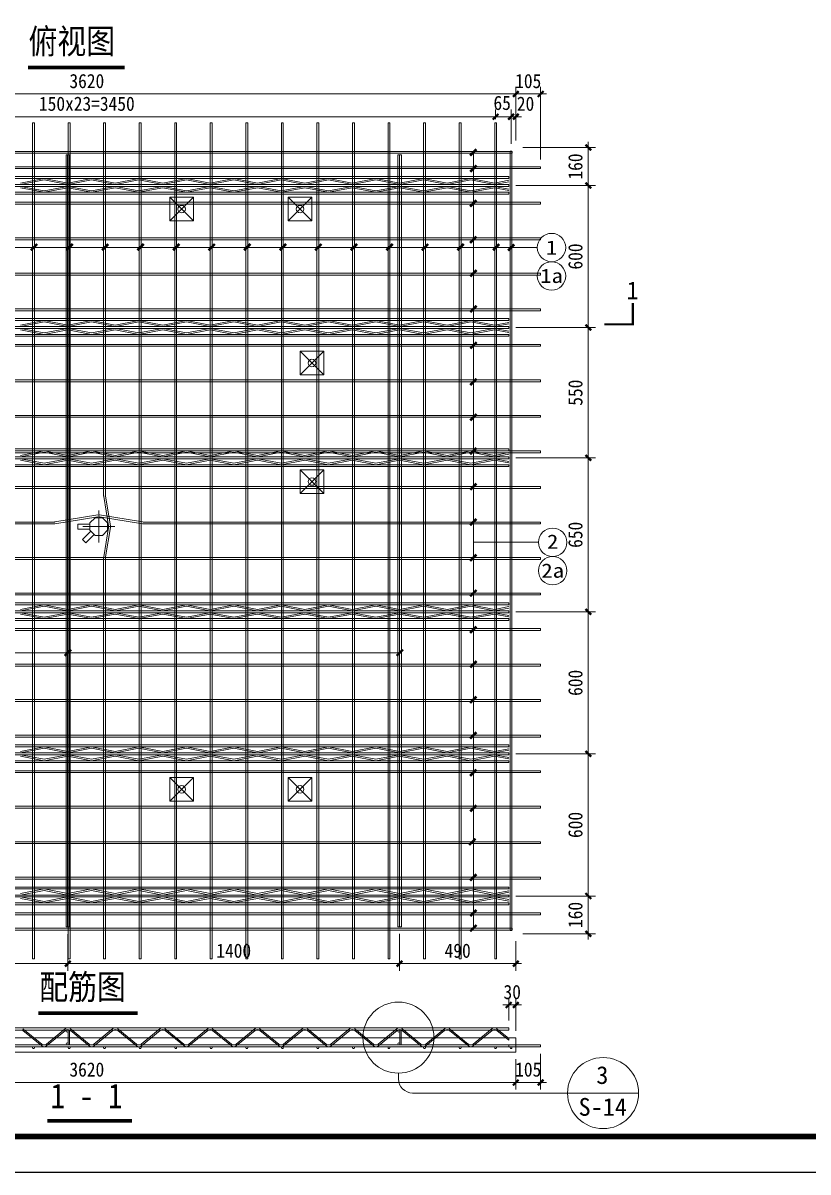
# Model space of a CAD drawing. Header units: millimetres. Extents: x 1735 to 53087, y 855 to 10491.
# Drawn here: x 20975 to 24288, y 1581 to 6433 of the extents above; entities that cross this region are included whole.
import ezdxf
from ezdxf.enums import TextEntityAlignment as Align

# ---------------------------------------------------------------- set-up
doc = ezdxf.new("R2010")
doc.units = ezdxf.units.MM
doc.linetypes.add('ACAD_ISO10W100', pattern=[18, 12, -3, 0, -3])
for name, color, linetype in [('EQUIP-照明', 3, 'Continuous'), ('S-DETL-TEXT', 7, 'Continuous'), ('YZ-下划线', 1, 'ACAD_ISO10W100'), ('YZ-标题文字', 2, 'Continuous'), ('YZ-索引图号', 3, 'Continuous'), ('图框2', 1, 'Continuous'), ('图框线', 7, 'Continuous'), ('桁架', 4, 'Continuous'), ('钢筋', 7, 'Continuous')]:
    doc.layers.add(name, color=color, linetype=linetype)
for name, color, linetype, lineweight in [('PUB_DIM', 3, 'Continuous', 15), ('YG-标注', 151, 'Continuous', 15), ('YZ-符号', 96, 'Continuous', 9), ('墙板支撑', 7, 'Continuous', 15), ('文字标注', 7, 'Continuous', 15), ('轮廓线', 2, 'Continuous', 13)]:
    doc.layers.add(name, color=color, linetype=linetype, lineweight=lineweight)
doc.styles.add('YG-样式 2', font='simhei.ttf')
doc.styles.add('YZ-样式 1', font='simhei.ttf', dxfattribs={"width": 0.85})
doc.styles.add('YZ-样式 2', font='simhei.ttf', dxfattribs={"width": 0.9})
doc.dimstyles.new('YZ-30', dxfattribs={"dimscale": 30, "dimtxt": 2, "dimasz": 0.8, "dimexe": 1, "dimexo": 1, "dimgap": 0.8, "dimtad": 1, "dimdec": 0, "dimzin": 1, "dimdsep": 46, "dimtxsty": 'YZ-样式 2', "dimblk": 'ARCHTICK', "dimcen": 250, "dimdle": 0.8, "dimclrd": 151, "dimclre": 151, "dimclrt": 7, "dimazin": 0, "dimtfac": 1, "dimtdec": 0, "dimtix": 1, "dimtmove": 2, "dimatfit": 2, "dimldrblk": 'ARCHTICK', "dimfxl": 1, "dimlwd": 9, "dimlwe": 9, "dimarcsym": 0})

# ---------------------------------------------------------------- blocks, each defined once
blk = doc.blocks.new('_ArchTick')
at = {"color": 0, "linetype": 'ByBlock', "const_width": 0.4}
blk.add_lwpolyline([(-0.5, -0.5), (0.5, 0.5)], dxfattribs=at)
blk = doc.blocks.new('*D186')
at = {"layer": 'Defpoints', "color": 0, "ltscale": 30, "transparency": 16777216}
for p in [(23024.4, 5746.7), (23024.4, 5146.7), (23360.5, 5146.7)]:
    blk.add_point(p, dxfattribs=at)
at = {"layer": 'YG-标注', "color": 151, "lineweight": 9, "ltscale": 30, "transparency": 16777216}
for p, q in [((23054.4, 5746.7), (23390.5, 5746.7)), ((23360.5, 5770.7), (23360.5, 5122.7)), ((23054.4, 5146.7), (23390.5, 5146.7))]:
    blk.add_line(p, q, dxfattribs=at)
at = {"layer": 'YG-标注', "color": 151, "lineweight": 9, "ltscale": 30, "transparency": 16777216, "xscale": 24, "yscale": 24, "zscale": 24}
for p, rotation in [((23360.5, 5746.7), 90), ((23360.5, 5146.7), 270)]:
    blk.add_blockref('_ArchTick', p, dxfattribs=dict(at, rotation=rotation))
at = {"layer": 'YG-标注', "color": 7, "lineweight": 9, "ltscale": 30, "transparency": 16777216, "insert": (23306.2, 5446.7), "char_height": 60, "attachment_point": 5, "rotation": 90, "style": 'YZ-样式 2'}
blk.add_mtext('600', dxfattribs=at)
blk = doc.blocks.new('*D187')
at = {"layer": 'Defpoints', "color": 0, "ltscale": 30, "transparency": 16777216}
for p in [(23054.4, 5906.7), (23024.4, 5746.7), (23360.5, 5746.7)]:
    blk.add_point(p, dxfattribs=at)
at = {"layer": 'YG-标注', "color": 151, "lineweight": 9, "ltscale": 30, "transparency": 16777216}
for p, q in [((23360.5, 5930.7), (23360.5, 5722.7)), ((23084.4, 5906.7), (23390.5, 5906.7)), ((23054.4, 5746.7), (23390.5, 5746.7))]:
    blk.add_line(p, q, dxfattribs=at)
at = {"layer": 'YG-标注', "color": 151, "lineweight": 9, "ltscale": 30, "transparency": 16777216, "xscale": 24, "yscale": 24, "zscale": 24}
for p, rotation in [((23360.5, 5906.7), 90), ((23360.5, 5746.7), 270)]:
    blk.add_blockref('_ArchTick', p, dxfattribs=dict(at, rotation=rotation))
at = {"layer": 'YG-标注', "color": 7, "lineweight": 9, "ltscale": 30, "transparency": 16777216, "insert": (23306.2, 5826.7), "char_height": 60, "attachment_point": 5, "rotation": 90, "style": 'YZ-样式 2'}
blk.add_mtext('160', dxfattribs=at)
blk = doc.blocks.new('*D188')
at = {"layer": 'Defpoints', "color": 0, "ltscale": 30, "transparency": 16777216}
for p in [(23024.4, 5146.7), (23024.4, 4596.7), (23360.5, 4596.7)]:
    blk.add_point(p, dxfattribs=at)
at = {"layer": 'YG-标注', "color": 151, "lineweight": 9, "ltscale": 30, "transparency": 16777216}
for p, q in [((23054.4, 5146.7), (23390.5, 5146.7)), ((23360.5, 5170.7), (23360.5, 4572.7)), ((23054.4, 4596.7), (23390.5, 4596.7))]:
    blk.add_line(p, q, dxfattribs=at)
at = {"layer": 'YG-标注', "color": 151, "lineweight": 9, "ltscale": 30, "transparency": 16777216, "xscale": 24, "yscale": 24, "zscale": 24}
for p, rotation in [((23360.5, 5146.7), 90), ((23360.5, 4596.7), 270)]:
    blk.add_blockref('_ArchTick', p, dxfattribs=dict(at, rotation=rotation))
at = {"layer": 'YG-标注', "color": 7, "ltscale": 30, "transparency": 16777216, "insert": (23306.2, 4871.7), "char_height": 60, "attachment_point": 5, "rotation": 90, "style": 'YZ-样式 2'}
blk.add_mtext('550', dxfattribs=at)
blk = doc.blocks.new('*D189')
at = {"layer": 'Defpoints', "color": 0, "ltscale": 30, "transparency": 16777216}
for p in [(23024.4, 4596.7), (23024.4, 3946.7), (23360.5, 3946.7)]:
    blk.add_point(p, dxfattribs=at)
at = {"layer": 'YG-标注', "color": 151, "lineweight": 9, "ltscale": 30, "transparency": 16777216}
for p, q in [((23360.5, 4620.7), (23360.5, 3922.7)), ((23054.4, 4596.7), (23390.5, 4596.7)), ((23054.4, 3946.7), (23390.5, 3946.7))]:
    blk.add_line(p, q, dxfattribs=at)
at = {"layer": 'YG-标注', "color": 151, "lineweight": 9, "ltscale": 30, "transparency": 16777216, "xscale": 24, "yscale": 24, "zscale": 24}
for p, rotation in [((23360.5, 4596.7), 90), ((23360.5, 3946.7), 270)]:
    blk.add_blockref('_ArchTick', p, dxfattribs=dict(at, rotation=rotation))
at = {"layer": 'YG-标注', "color": 7, "ltscale": 30, "transparency": 16777216, "insert": (23306.2, 4271.7), "char_height": 60, "attachment_point": 5, "rotation": 90, "style": 'YZ-样式 2'}
blk.add_mtext('650', dxfattribs=at)
blk = doc.blocks.new('*D190')
at = {"layer": 'Defpoints', "color": 0, "ltscale": 30, "transparency": 16777216}
for p in [(23024.4, 3946.7), (23024.4, 3346.7), (23360.5, 3346.7)]:
    blk.add_point(p, dxfattribs=at)
at = {"layer": 'YG-标注', "color": 151, "lineweight": 9, "ltscale": 30, "transparency": 16777216}
for p, q in [((23054.4, 3946.7), (23390.5, 3946.7)), ((23360.5, 3970.7), (23360.5, 3322.7)), ((23054.4, 3346.7), (23390.5, 3346.7))]:
    blk.add_line(p, q, dxfattribs=at)
at = {"layer": 'YG-标注', "color": 151, "lineweight": 9, "ltscale": 30, "transparency": 16777216, "xscale": 24, "yscale": 24, "zscale": 24}
for p, rotation in [((23360.5, 3946.7), 90), ((23360.5, 3346.7), 270)]:
    blk.add_blockref('_ArchTick', p, dxfattribs=dict(at, rotation=rotation))
at = {"layer": 'YG-标注', "color": 7, "ltscale": 30, "transparency": 16777216, "insert": (23306.2, 3646.7), "char_height": 60, "attachment_point": 5, "rotation": 90, "style": 'YZ-样式 2'}
blk.add_mtext('600', dxfattribs=at)
blk = doc.blocks.new('*D191')
at = {"layer": 'Defpoints', "color": 0, "ltscale": 30, "transparency": 16777216}
for p in [(23024.4, 3346.7), (23024.4, 2746.7), (23360.5, 2746.7)]:
    blk.add_point(p, dxfattribs=at)
at = {"layer": 'YG-标注', "color": 151, "lineweight": 9, "ltscale": 30, "transparency": 16777216}
for p, q in [((23360.5, 3370.7), (23360.5, 2722.7)), ((23054.4, 3346.7), (23390.5, 3346.7)), ((23054.4, 2746.7), (23390.5, 2746.7))]:
    blk.add_line(p, q, dxfattribs=at)
at = {"layer": 'YG-标注', "color": 151, "lineweight": 9, "ltscale": 30, "transparency": 16777216, "xscale": 24, "yscale": 24, "zscale": 24}
for p, rotation in [((23360.5, 3346.7), 90), ((23360.5, 2746.7), 270)]:
    blk.add_blockref('_ArchTick', p, dxfattribs=dict(at, rotation=rotation))
at = {"layer": 'YG-标注', "color": 7, "ltscale": 30, "transparency": 16777216, "insert": (23306.2, 3046.7), "char_height": 60, "attachment_point": 5, "rotation": 90, "style": 'YZ-样式 2'}
blk.add_mtext('600', dxfattribs=at)
blk = doc.blocks.new('*D192')
at = {"layer": 'Defpoints', "color": 0, "ltscale": 30, "transparency": 16777216}
for p in [(23024.4, 2746.7), (23054.4, 2586.7), (23360.5, 2586.7)]:
    blk.add_point(p, dxfattribs=at)
at = {"layer": 'YG-标注', "color": 151, "lineweight": 9, "ltscale": 30, "transparency": 16777216}
for p, q in [((23360.5, 2770.7), (23360.5, 2562.7)), ((23054.4, 2746.7), (23390.5, 2746.7)), ((23084.4, 2586.7), (23390.5, 2586.7))]:
    blk.add_line(p, q, dxfattribs=at)
at = {"layer": 'YG-标注', "color": 151, "lineweight": 9, "ltscale": 30, "transparency": 16777216, "xscale": 24, "yscale": 24, "zscale": 24}
for p, rotation in [((23360.5, 2746.7), 90), ((23360.5, 2586.7), 270)]:
    blk.add_blockref('_ArchTick', p, dxfattribs=dict(at, rotation=rotation))
at = {"layer": 'YG-标注', "color": 7, "ltscale": 30, "transparency": 16777216, "insert": (23306.2, 2666.7), "char_height": 60, "attachment_point": 5, "rotation": 90, "style": 'YZ-样式 2'}
blk.add_mtext('160', dxfattribs=at)
blk = doc.blocks.new('A$C7C4453D7')
at = {"color": 3, "lineweight": 15, "xscale": -80, "yscale": 80, "zscale": 80, "rotation": 180}
blk.add_blockref('_ArchTick', (0, 0), dxfattribs=at)
blk = doc.blocks.new('*D196')
at = {"layer": 'Defpoints', "color": 0, "ltscale": 30, "transparency": 16777216}
for p in [(23054.4, 6132.8), (19434.4, 5906.7), (23054.4, 5906.7)]:
    blk.add_point(p, dxfattribs=at)
at = {"layer": 'YG-标注', "color": 151, "lineweight": 9, "ltscale": 30, "transparency": 16777216}
for p, q in [((19434.4, 5936.7), (19434.4, 6162.8)), ((23054.4, 5936.7), (23054.4, 6162.8)), ((19410.4, 6132.8), (23078.4, 6132.8))]:
    blk.add_line(p, q, dxfattribs=at)
at = {"layer": 'YG-标注', "color": 151, "lineweight": 9, "ltscale": 30, "transparency": 16777216, "xscale": 24, "yscale": 24, "zscale": 24, "rotation": 180}
blk.add_blockref('_ArchTick', (19434.4, 6132.8), dxfattribs=at)
at = {"layer": 'YG-标注', "color": 151, "lineweight": 9, "ltscale": 30, "transparency": 16777216, "xscale": 24, "yscale": 24, "zscale": 24}
blk.add_blockref('_ArchTick', (23054.4, 6132.8), dxfattribs=at)
at = {"layer": 'YG-标注', "color": 7, "lineweight": 9, "ltscale": 30, "transparency": 16777216, "insert": (21244.4, 6187.1), "char_height": 60, "attachment_point": 5, "style": 'YZ-样式 2'}
blk.add_mtext('3620', dxfattribs=at)
blk = doc.blocks.new('*D197')
at = {"layer": 'Defpoints', "color": 0, "ltscale": 30, "transparency": 16777216}
for p in [(23159.4, 6132.8), (23054.4, 5906.7), (23159.4, 5825.7)]:
    blk.add_point(p, dxfattribs=at)
at = {"layer": 'YG-标注', "color": 151, "lineweight": 9, "ltscale": 30, "transparency": 16777216}
for p, q in [((23054.4, 5936.7), (23054.4, 6162.8)), ((23159.4, 5855.7), (23159.4, 6162.8)), ((23054.4, 6132.8), (23030.4, 6132.8)), ((23054.4, 6132.8), (23159.4, 6132.8)), ((23159.4, 6132.8), (23183.4, 6132.8))]:
    blk.add_line(p, q, dxfattribs=at)
at = {"layer": 'YG-标注', "color": 151, "lineweight": 9, "ltscale": 30, "transparency": 16777216, "xscale": 24, "yscale": 24, "zscale": 24}
blk.add_blockref('_ArchTick', (23054.4, 6132.8), dxfattribs=at)
at = {"layer": 'YG-标注', "color": 151, "lineweight": 9, "ltscale": 30, "transparency": 16777216, "xscale": 24, "yscale": 24, "zscale": 24, "rotation": 180}
blk.add_blockref('_ArchTick', (23159.4, 6132.8), dxfattribs=at)
at = {"layer": 'YG-标注', "color": 7, "ltscale": 30, "transparency": 16777216, "insert": (23106.9, 6187.1), "char_height": 60, "attachment_point": 5, "style": 'YZ-样式 2'}
blk.add_mtext('105', dxfattribs=at)
blk = doc.blocks.new('*D198')
at = {"layer": 'Defpoints', "color": 0, "ltscale": 30, "transparency": 16777216}
for p in [(23034.4, 6036.9), (22969.4, 5996.7), (23034.4, 5891.7)]:
    blk.add_point(p, dxfattribs=at)
at = {"layer": 'YG-标注', "color": 151, "lineweight": 9, "ltscale": 30, "transparency": 16777216}
for p, q in [((22969.4, 6026.7), (22969.4, 6066.9)), ((23034.4, 5921.7), (23034.4, 6066.9)), ((22945.4, 6036.9), (23058.4, 6036.9))]:
    blk.add_line(p, q, dxfattribs=at)
at = {"layer": 'YG-标注', "color": 151, "lineweight": 9, "ltscale": 30, "transparency": 16777216, "xscale": 24, "yscale": 24, "zscale": 24, "rotation": 180}
blk.add_blockref('_ArchTick', (22969.4, 6036.9), dxfattribs=at)
at = {"layer": 'YG-标注', "color": 151, "lineweight": 9, "ltscale": 30, "transparency": 16777216, "xscale": 24, "yscale": 24, "zscale": 24}
blk.add_blockref('_ArchTick', (23034.4, 6036.9), dxfattribs=at)
at = {"layer": 'YG-标注', "color": 7, "ltscale": 30, "transparency": 16777216, "insert": (22997, 6094.9), "char_height": 60, "attachment_point": 5, "style": 'YZ-样式 2'}
blk.add_mtext('65', dxfattribs=at)
blk = doc.blocks.new('*D199')
at = {"layer": 'Defpoints', "color": 0, "ltscale": 30, "transparency": 16777216}
for p in [(22969.4, 6036.9), (19519.4, 5996.7), (22969.4, 5996.7)]:
    blk.add_point(p, dxfattribs=at)
at = {"layer": 'YG-标注', "color": 151, "lineweight": 9, "ltscale": 30, "transparency": 16777216}
for p, q in [((19519.4, 6026.7), (19519.4, 6066.9)), ((22969.4, 6026.7), (22969.4, 6066.9)), ((19495.4, 6036.9), (22993.4, 6036.9))]:
    blk.add_line(p, q, dxfattribs=at)
at = {"layer": 'YG-标注', "color": 151, "lineweight": 9, "ltscale": 30, "transparency": 16777216, "xscale": 24, "yscale": 24, "zscale": 24, "rotation": 180}
blk.add_blockref('_ArchTick', (19519.4, 6036.9), dxfattribs=at)
at = {"layer": 'YG-标注', "color": 151, "lineweight": 9, "ltscale": 30, "transparency": 16777216, "xscale": 24, "yscale": 24, "zscale": 24}
blk.add_blockref('_ArchTick', (22969.4, 6036.9), dxfattribs=at)
at = {"layer": 'YG-标注', "color": 7, "ltscale": 30, "transparency": 16777216, "insert": (21244.4, 6091.3), "char_height": 60, "attachment_point": 5, "style": 'YZ-样式 2'}
blk.add_mtext('150x23=3450', dxfattribs=at)
blk = doc.blocks.new('*D200')
at = {"layer": 'Defpoints', "color": 0, "ltscale": 30, "transparency": 16777216}
for p in [(23054.4, 6036.9), (23034.4, 5891.7), (23054.4, 5906.7)]:
    blk.add_point(p, dxfattribs=at)
at = {"layer": 'YG-标注', "color": 151, "lineweight": 9, "ltscale": 30, "transparency": 16777216}
for p, q in [((23034.4, 5921.7), (23034.4, 6066.9)), ((23054.4, 5936.7), (23054.4, 6066.9)), ((23034.4, 6036.9), (23010.4, 6036.9)), ((23034.4, 6036.9), (23054.4, 6036.9)), ((23054.4, 6036.9), (23078.4, 6036.9))]:
    blk.add_line(p, q, dxfattribs=at)
at = {"layer": 'YG-标注', "color": 151, "lineweight": 9, "ltscale": 30, "transparency": 16777216, "xscale": 24, "yscale": 24, "zscale": 24}
blk.add_blockref('_ArchTick', (23034.4, 6036.9), dxfattribs=at)
at = {"layer": 'YG-标注', "color": 151, "lineweight": 9, "ltscale": 30, "transparency": 16777216, "xscale": 24, "yscale": 24, "zscale": 24, "rotation": 180}
blk.add_blockref('_ArchTick', (23054.4, 6036.9), dxfattribs=at)
at = {"layer": 'YG-标注', "color": 7, "ltscale": 30, "transparency": 16777216, "insert": (23095.7, 6091.3), "char_height": 60, "attachment_point": 5, "style": 'YZ-样式 2'}
blk.add_mtext('20', dxfattribs=at)
blk = doc.blocks.new('*D202')
at = {"layer": 'Defpoints', "color": 0, "ltscale": 30, "transparency": 16777216}
for p in [(19434.4, 2087.4), (23054.4, 2087.4), (23054.4, 1959.3)]:
    blk.add_point(p, dxfattribs=at)
at = {"layer": 'YG-标注', "color": 151, "lineweight": 9, "ltscale": 30, "transparency": 16777216}
for p, q in [((19434.4, 2057.4), (19434.4, 1929.3)), ((23054.4, 2057.4), (23054.4, 1929.3)), ((19410.4, 1959.3), (23078.4, 1959.3))]:
    blk.add_line(p, q, dxfattribs=at)
at = {"layer": 'YG-标注', "color": 151, "lineweight": 9, "ltscale": 30, "transparency": 16777216, "xscale": 24, "yscale": 24, "zscale": 24, "rotation": 180}
blk.add_blockref('_ArchTick', (19434.4, 1959.3), dxfattribs=at)
at = {"layer": 'YG-标注', "color": 151, "lineweight": 9, "ltscale": 30, "transparency": 16777216, "xscale": 24, "yscale": 24, "zscale": 24}
blk.add_blockref('_ArchTick', (23054.4, 1959.3), dxfattribs=at)
at = {"layer": 'YG-标注', "color": 7, "lineweight": 9, "ltscale": 30, "transparency": 16777216, "insert": (21244.4, 2013.7), "char_height": 60, "attachment_point": 5, "style": 'YZ-样式 2'}
blk.add_mtext('3620', dxfattribs=at)
blk = doc.blocks.new('*D203')
at = {"layer": 'Defpoints', "color": 0, "ltscale": 30, "transparency": 16777216}
for p in [(23054.4, 2087.4), (23159.4, 2110.4), (23159.4, 1959.3)]:
    blk.add_point(p, dxfattribs=at)
at = {"layer": 'YG-标注', "color": 151, "lineweight": 9, "ltscale": 30, "transparency": 16777216}
for p, q in [((23054.4, 2057.4), (23054.4, 1929.3)), ((23159.4, 2080.4), (23159.4, 1929.3)), ((23054.4, 1959.3), (23030.4, 1959.3)), ((23054.4, 1959.3), (23159.4, 1959.3)), ((23159.4, 1959.3), (23183.4, 1959.3))]:
    blk.add_line(p, q, dxfattribs=at)
at = {"layer": 'YG-标注', "color": 151, "lineweight": 9, "ltscale": 30, "transparency": 16777216, "xscale": 24, "yscale": 24, "zscale": 24}
blk.add_blockref('_ArchTick', (23054.4, 1959.3), dxfattribs=at)
at = {"layer": 'YG-标注', "color": 151, "lineweight": 9, "ltscale": 30, "transparency": 16777216, "xscale": 24, "yscale": 24, "zscale": 24, "rotation": 180}
blk.add_blockref('_ArchTick', (23159.4, 1959.3), dxfattribs=at)
at = {"layer": 'YG-标注', "color": 7, "lineweight": 9, "ltscale": 30, "transparency": 16777216, "insert": (23106.9, 2013.7), "char_height": 60, "attachment_point": 5, "style": 'YZ-样式 2'}
blk.add_mtext('105', dxfattribs=at)
blk = doc.blocks.new('*D204')
at = {"layer": 'Defpoints', "color": 0, "ltscale": 30, "transparency": 16777216}
for p in [(23024.4, 2286.6), (23024.4, 2190.4), (23054.4, 2147.4)]:
    blk.add_point(p, dxfattribs=at)
at = {"layer": 'YG-标注', "color": 151, "lineweight": 9, "ltscale": 30, "transparency": 16777216}
for p, q in [((23024.4, 2286.6), (23000.4, 2286.6)), ((23024.4, 2220.4), (23024.4, 2316.6)), ((23054.4, 2286.6), (23024.4, 2286.6)), ((23054.4, 2177.4), (23054.4, 2316.6)), ((23054.4, 2286.6), (23078.4, 2286.6))]:
    blk.add_line(p, q, dxfattribs=at)
at = {"layer": 'YG-标注', "color": 151, "lineweight": 9, "ltscale": 30, "transparency": 16777216, "xscale": 24, "yscale": 24, "zscale": 24}
blk.add_blockref('_ArchTick', (23024.4, 2286.6), dxfattribs=at)
at = {"layer": 'YG-标注', "color": 151, "lineweight": 9, "ltscale": 30, "transparency": 16777216, "xscale": 24, "yscale": 24, "zscale": 24, "rotation": 180}
blk.add_blockref('_ArchTick', (23054.4, 2286.6), dxfattribs=at)
at = {"layer": 'YG-标注', "color": 7, "lineweight": 9, "ltscale": 30, "transparency": 16777216, "insert": (23039.4, 2341), "char_height": 60, "attachment_point": 5, "style": 'YZ-样式 2'}
blk.add_mtext('30', dxfattribs=at)
blk = doc.blocks.new('A$C57DD017C')
at = {"layer": '桁架', "color": 4, "lineweight": 9}
for p, q in [((-3560, 38), (0, 38)), ((0, 30), (-3560, 30)), ((-3560, 4), (0, 4)), ((-1960, 30), (-2060, 10)), ((-2059.3, 4), (-1960, 23.7)), ((-1960.9, 4), (-1959.3, 4)), ((-1860, 10), (-1960, 30)), ((-1960, 23.7), (-1860.9, 4)), ((-1760, 30), (-1860, 10)), ((-1859.1, 4), (-1760, 23.7)), ((-1760.9, 4), (-1759.1, 4)), ((-1660, 10), (-1760, 30)), ((-1760, 23.7), (-1660.9, 4)), ((-1560, 30), (-1660, 10)), ((-1659.1, 4), (-1560, 23.7)), ((-1560.9, 4), (-1559.1, 4)), ((-1460, 10), (-1560, 30)), ((-1560, 23.7), (-1460.9, 4)), ((-1360, 30), (-1460, 10)), ((-1459.1, 4), (-1360, 23.7)), ((-1360.9, 4), (-1359.1, 4)), ((-1260, 10), (-1360, 30)), ((-1360, 23.7), (-1260.9, 4)), ((-1160, 30), (-1260, 10)), ((-1259.1, 4), (-1160, 23.7)), ((-1160.9, 4), (-1159.1, 4)), ((-1160.9, 4), (-1159.3, 4)), ((-1060, 10), (-1160, 30)), ((-1160, 23.7), (-1060.9, 4)), ((-960, 30), (-1060, 10)), ((-1059.1, 4), (-960, 23.7)), ((-960.9, 4), (-959.1, 4)), ((-960.9, 4), (-959.1, 4)), ((-960.9, 4), (-959.3, 4)), ((-860, 10), (-960, 30)), ((-960, 23.7), (-860.9, 4)), ((-760, 30), (-860, 10)), ((-859.1, 4), (-760, 23.7)), ((-760.9, 4), (-759.1, 4)), ((-660, 10), (-760, 30)), ((-760, 23.7), (-660.9, 4)), ((-560, 30), (-660, 10)), ((-659.1, 4), (-560, 23.7)), ((-560.9, 4), (-559.1, 4)), ((-460, 10), (-560, 30)), ((-560, 23.7), (-460.9, 4)), ((-360, 30), (-460, 10)), ((-459.1, 4), (-360, 23.7)), ((-360.9, 4), (-359.1, 4)), ((-260, 10), (-360, 30)), ((-360, 23.7), (-260.9, 4)), ((-160, 30), (-260, 10)), ((-259.1, 4), (-160, 23.7)), ((-160.9, 4), (-159.1, 4)), ((-160.9, 4), (-159.1, 4)), ((-60, 10), (-160, 30)), ((-160, 23.7), (-60.9, 4)), ((0, 22), (-60, 10)), ((-59.1, 4), (0, 15.7)), ((0, 38), (0, 30)), ((0, 4), (0, -4)), ((0, -4), (-3560, -4)), ((0, -29), (-3560, -29)), ((-3560, -37), (0, -37)), ((-1960, -29), (-2060, -10)), ((-2059.3, -4), (-1960, -22.7)), ((-1960.9, -4), (-1959.3, -4)), ((-1960, -22.7), (-1860.9, -4)), ((-1860, -10), (-1960, -29)), ((-1760, -29), (-1860, -10)), ((-1859.1, -4), (-1760, -22.7)), ((-1760.9, -4), (-1759.1, -4)), ((-1760, -22.7), (-1660.9, -4)), ((-1660, -10), (-1760, -29)), ((-1560, -29), (-1660, -10)), ((-1659.1, -4), (-1560, -22.7)), ((-1560.9, -4), (-1559.1, -4)), ((-1560, -22.7), (-1460.9, -4)), ((-1460, -10), (-1560, -29)), ((-1360, -29), (-1460, -10)), ((-1459.1, -4), (-1360, -22.7)), ((-1360.9, -4), (-1359.1, -4)), ((-1360, -22.7), (-1260.9, -4)), ((-1260, -10), (-1360, -29)), ((-1160, -29), (-1260, -10)), ((-1259.1, -4), (-1160, -22.7)), ((-1160.9, -4), (-1159.1, -4)), ((-1160.9, -4), (-1159.3, -4)), ((-1160, -22.7), (-1060.9, -4)), ((-1060, -10), (-1160, -29)), ((-960, -29), (-1060, -10)), ((-1059.1, -4), (-960, -22.7)), ((-960.9, -4), (-959.1, -4)), ((-960.9, -4), (-959.1, -4)), ((-960.9, -4), (-959.3, -4)), ((-960, -22.7), (-860.9, -4)), ((-860, -10), (-960, -29)), ((-760, -29), (-860, -10)), ((-859.1, -4), (-760, -22.7)), ((-760.9, -4), (-759.1, -4)), ((-760, -22.7), (-660.9, -4)), ((-660, -10), (-760, -29)), ((-560, -29), (-660, -10)), ((-659.1, -4), (-560, -22.7)), ((-560.9, -4), (-559.1, -4)), ((-560, -22.7), (-460.9, -4)), ((-460, -10), (-560, -29)), ((-360, -29), (-460, -10)), ((-459.1, -4), (-360, -22.7)), ((-360.9, -4), (-359.1, -4)), ((-360, -22.7), (-260.9, -4)), ((-260, -10), (-360, -29)), ((-160, -29), (-260, -10)), ((-259.1, -4), (-160, -22.7)), ((-160.9, -4), (-159.1, -4)), ((-160.9, -4), (-159.1, -4)), ((-160, -22.7), (-60.9, -4)), ((-60, -10), (-160, -29)), ((0, -21.4), (-60, -10)), ((-59.1, -4), (0, -15.1)), ((0, -37), (0, -29))]:
    blk.add_line(p, q, dxfattribs=at)
blk = doc.blocks.new('*D236')
at = {"layer": 'Defpoints', "color": 0, "ltscale": 30, "transparency": 16777216}
for p in [(19764.2, 2616.7), (21164.3, 2616.3), (21164.3, 2461.1)]:
    blk.add_point(p, dxfattribs=at)
at = {"layer": 'YG-标注', "color": 151, "lineweight": 9, "ltscale": 30, "transparency": 16777216}
for p, q in [((19764.2, 2586.7), (19764.2, 2431.1)), ((21164.3, 2586.3), (21164.3, 2431.1)), ((19740.2, 2461.1), (21188.3, 2461.1))]:
    blk.add_line(p, q, dxfattribs=at)
at = {"layer": 'YG-标注', "color": 151, "lineweight": 9, "ltscale": 30, "transparency": 16777216, "xscale": 24, "yscale": 24, "zscale": 24, "rotation": 180}
blk.add_blockref('_ArchTick', (19764.2, 2461.1), dxfattribs=at)
at = {"layer": 'YG-标注', "color": 151, "lineweight": 9, "ltscale": 30, "transparency": 16777216, "xscale": 24, "yscale": 24, "zscale": 24}
blk.add_blockref('_ArchTick', (21164.3, 2461.1), dxfattribs=at)
at = {"layer": 'YG-标注', "color": 7, "ltscale": 30, "transparency": 16777216, "insert": (20464.2, 2515.4), "char_height": 60, "attachment_point": 5, "style": 'YZ-样式 2'}
blk.add_mtext('1400', dxfattribs=at)
blk = doc.blocks.new('*D237')
at = {"layer": 'Defpoints', "color": 0, "ltscale": 30, "transparency": 16777216}
for p in [(21164.3, 2616.3), (22564.2, 2616.7), (22564.2, 2461.1)]:
    blk.add_point(p, dxfattribs=at)
at = {"layer": 'YG-标注', "color": 151, "lineweight": 9, "ltscale": 30, "transparency": 16777216}
for p, q in [((21164.3, 2586.3), (21164.3, 2431.1)), ((22564.2, 2586.7), (22564.2, 2431.1)), ((21140.3, 2461.1), (22588.2, 2461.1))]:
    blk.add_line(p, q, dxfattribs=at)
at = {"layer": 'YG-标注', "color": 151, "lineweight": 9, "ltscale": 30, "transparency": 16777216, "xscale": 24, "yscale": 24, "zscale": 24, "rotation": 180}
blk.add_blockref('_ArchTick', (21164.3, 2461.1), dxfattribs=at)
at = {"layer": 'YG-标注', "color": 151, "lineweight": 9, "ltscale": 30, "transparency": 16777216, "xscale": 24, "yscale": 24, "zscale": 24}
blk.add_blockref('_ArchTick', (22564.2, 2461.1), dxfattribs=at)
at = {"layer": 'YG-标注', "color": 7, "ltscale": 30, "transparency": 16777216, "insert": (21864.2, 2515.4), "char_height": 60, "attachment_point": 5, "style": 'YZ-样式 2'}
blk.add_mtext('1400', dxfattribs=at)
blk = doc.blocks.new('*D238')
at = {"layer": 'Defpoints', "color": 0, "ltscale": 30, "transparency": 16777216}
for p in [(22564.2, 2616.7), (23054.4, 2586.7), (23054.4, 2461.1)]:
    blk.add_point(p, dxfattribs=at)
at = {"layer": 'YG-标注', "color": 151, "lineweight": 9, "ltscale": 30, "transparency": 16777216}
for p, q in [((22564.2, 2586.7), (22564.2, 2431.1)), ((23054.4, 2556.7), (23054.4, 2431.1)), ((22540.2, 2461.1), (23078.4, 2461.1))]:
    blk.add_line(p, q, dxfattribs=at)
at = {"layer": 'YG-标注', "color": 151, "lineweight": 9, "ltscale": 30, "transparency": 16777216, "xscale": 24, "yscale": 24, "zscale": 24, "rotation": 180}
blk.add_blockref('_ArchTick', (22564.2, 2461.1), dxfattribs=at)
at = {"layer": 'YG-标注', "color": 151, "lineweight": 9, "ltscale": 30, "transparency": 16777216, "xscale": 24, "yscale": 24, "zscale": 24}
blk.add_blockref('_ArchTick', (23054.4, 2461.1), dxfattribs=at)
at = {"layer": 'YG-标注', "color": 7, "ltscale": 30, "transparency": 16777216, "insert": (22809.3, 2515.4), "char_height": 60, "attachment_point": 5, "style": 'YZ-样式 2'}
blk.add_mtext('490', dxfattribs=at)
blk = doc.blocks.new('A$C184909A8')
at = {"layer": '桁架', "color": 4, "lineweight": 9}
for p, q in [((-6.5, 0), (-6.5, -62.1)), ((0, 0), (0, -62.1))]:
    blk.add_line(p, q, dxfattribs=at)
for centre in [(-10.5, -4), (-10.5, -58.1)]:
    blk.add_circle(centre, 4, dxfattribs=at)
blk = doc.blocks.new('A$C58884BC7')
at = {"layer": '钢筋', "color": 4, "lineweight": 13}
for points in [[(-7.2, 0), (7.3, 0), (7.3, 3200), (7.3, 3260), (-7.2, 3260)], [(-7.2, 3260), (-7.2, 3260), (-7.2, 0)], [(-0.8, 3260), (-0.8, 3200), (-0.8, 0)]]:
    blk.add_lwpolyline(points, dxfattribs=at)
blk = doc.blocks.new('A$C6C6A476D')
at = {"layer": '墙板支撑', "color": 6, "ltscale": 30}
for p, q in [((50, 50), (-50, -50)), ((-50, 50), (50, -50))]:
    blk.add_line(p, q, dxfattribs=at)
blk.add_lwpolyline([(-50, 50), (50, 50), (50, -50), (-50, -50)], close=True, dxfattribs=at)
blk.add_circle((0, 0), 16, dxfattribs=at)
blk = doc.blocks.new('A$C35D967A2')
at = {"layer": '墙板支撑', "color": 0, "ltscale": 30}
for p in [(50, 50), (550, 50)]:
    blk.add_blockref('A$C6C6A476D', p, dxfattribs=at)

msp = doc.modelspace()

# ---------------------------------------------------------------- linework, layer by layer
at = {"layer": 'EQUIP-照明', "color": 2, "lineweight": 15}
for p, q in [((21294.4, 4238.7), (21294.4, 4373.7)), ((21361.9, 4306.2), (21226.9, 4306.2))]:
    msp.add_line(p, q, dxfattribs=at)
for points in [[(21331.9, 4321.8), (21310, 4343.7), (21278.9, 4343.7), (21256.9, 4321.8), (21256.9, 4290.7), (21278.9, 4268.7), (21310, 4268.7), (21331.9, 4290.7)], [(21206.9, 4316.2), (21256.9, 4316.2), (21256.9, 4296.2), (21206.9, 4296.2)], [(21239.6, 4237.3), (21275, 4272.6), (21260.8, 4286.8), (21225.5, 4251.4)]]:
    msp.add_lwpolyline(points, close=True, dxfattribs=at)
at = {"layer": 'PUB_DIM', "color": 1, "const_width": 9}
msp.add_lwpolyline([(23548.3, 5250.4), (23548.3, 5160.4), (23428.3, 5160.4)], dxfattribs=at)
at = {"layer": 'YZ-下划线', "color": 1, "linetype": 'ByBlock', "const_width": 15}
for points in [[(20996.2, 6244.4), (21403.7, 6244.4)], [(21039.7, 2251.8), (21459.1, 2251.8)], [(21077.5, 1797.1), (21434.4, 1797.1)]]:
    msp.add_lwpolyline(points, dxfattribs=at)
at = {"layer": 'YZ-符号', "color": 3, "lineweight": 13}
for p, q in [((22875.7, 5882.7), (22875.7, 2610.7)), ((19460.4, 5484.5), (23145.3, 5484.5)), ((22875.7, 4240), (23150.2, 4240))]:
    msp.add_line(p, q, dxfattribs=at)
at = {"layer": 'YZ-符号', "color": 3}
msp.add_line((22572.9, 3773.7), (19314, 3773.7), dxfattribs=at)
at = {"layer": 'YZ-符号', "color": 1, "lineweight": 13, "ltscale": 100}
for p, q in [((22559.3, 1998.9), (22559.3, 1974.7)), ((22619.3, 1914.7), (23272.9, 1914.7))]:
    msp.add_line(p, q, dxfattribs=at)
at = {"layer": 'YZ-符号', "color": 1, "ltscale": 100}
msp.add_line((23572.9, 1914.7), (23272.9, 1914.7), dxfattribs=at)
at = {"layer": 'YZ-符号', "color": 3}
for centre in [(23205.3, 5484.5), (23205.3, 5364.5), (23210.2, 4240), (23210.2, 4120)]:
    msp.add_circle(centre, 60, dxfattribs=at)
at = {"layer": 'YZ-符号', "color": 1, "ltscale": 100}
for centre in [(22559.3, 2148.9), (23422.9, 1914.7)]:
    msp.add_circle(centre, 150, dxfattribs=at)
at = {"layer": 'YZ-符号', "color": 1, "lineweight": 13, "ltscale": 100}
msp.add_arc((22619.3, 1974.7), 60, 180, 270, dxfattribs=at)
at = {"layer": '图框2', "color": 1}
msp.add_lwpolyline([(18155.9, 10491.4), (18155.9, 1581.4), (30755.9, 1581.4), (30755.9, 10491.4)], close=True, dxfattribs=at)
at = {"layer": '图框线', "const_width": 24}
msp.add_lwpolyline([(18456, 10341.4), (30605.9, 10341.4), (30605.9, 1731.4), (18455.9, 1731.4)], close=True, dxfattribs=at)
at = {"layer": '桁架', "color": 4, "lineweight": 9}
for p, q in [((19464.4, 2190.4), (23024.4, 2190.4)), ((20975, 2186.6), (21054.2, 2121.2)), ((21154.4, 2186.8), (21074.2, 2121.1)), ((21175, 2186.6), (21254.2, 2121.2)), ((21354.4, 2186.8), (21274.2, 2121.1)), ((21375, 2186.6), (21454.2, 2121.2)), ((21554.4, 2186.8), (21474.2, 2121.1)), ((21575, 2186.6), (21654.2, 2121.2)), ((21754.4, 2186.8), (21674.2, 2121.1)), ((21775, 2186.6), (21854.2, 2121.2)), ((21954.4, 2186.8), (21874.2, 2121.1)), ((21975, 2186.6), (22054.2, 2121.2)), ((22154.4, 2186.8), (22074.2, 2121.1)), ((22175, 2186.6), (22254.2, 2121.2)), ((22354.4, 2186.8), (22274.2, 2121.1)), ((22375, 2186.6), (22454.2, 2121.2)), ((22554.4, 2186.8), (22474.2, 2121.1)), ((22575, 2186.6), (22654.2, 2121.2)), ((22754.4, 2186.8), (22674.2, 2121.1)), ((22775, 2186.6), (22854.2, 2121.2)), ((22954.4, 2186.8), (22874.2, 2121.1)), ((22975, 2186.6), (23024.4, 2145.8)), ((23024.4, 2180.4), (23024.4, 2190.4)), ((23024.4, 2180.4), (19464.4, 2180.4)), ((20975, 2179.3), (21054.4, 2113.8)), ((21154.3, 2179.4), (21074.8, 2114)), ((21175, 2179.3), (21254.4, 2113.8)), ((21354.3, 2179.4), (21274.8, 2114)), ((21375, 2179.3), (21454.4, 2113.8)), ((21554.3, 2179.4), (21474.8, 2114)), ((21575, 2179.3), (21654.4, 2113.8)), ((21754.3, 2179.4), (21674.8, 2114)), ((21775, 2179.3), (21854.4, 2113.8)), ((21954.3, 2179.4), (21874.8, 2114)), ((21975, 2179.3), (22054.4, 2113.8)), ((22154.3, 2179.4), (22074.8, 2114)), ((22175, 2179.3), (22254.4, 2113.8)), ((22354.3, 2179.4), (22274.8, 2114)), ((22375, 2179.3), (22454.4, 2113.8)), ((22554.3, 2179.4), (22474.8, 2114)), ((22575, 2179.3), (22654.4, 2113.8)), ((22754.3, 2179.4), (22674.8, 2114)), ((22775, 2179.3), (22854.4, 2113.8)), ((22954.3, 2179.4), (22874.8, 2114)), ((22975, 2179.3), (23024.4, 2138.5)), ((23024.4, 2145.8), (23024.4, 2138.5)), ((19464.4, 2118.4), (23024.4, 2118.4)), ((23024.4, 2110.4), (19464.4, 2110.4)), ((23024.4, 2118.4), (23024.4, 2110.4))]:
    msp.add_line(p, q, dxfattribs=at)
for centre, radius, start, end in [((21164.6, 2174.2), 16.2, 50.127, 128.9467), ((21364.6, 2174.2), 16.2, 50.127, 128.9467), ((21564.6, 2174.2), 16.2, 50.127, 128.9467), ((21764.6, 2174.2), 16.2, 50.127, 128.9467), ((21964.6, 2174.2), 16.2, 50.127, 128.9467), ((22164.6, 2174.2), 16.2, 50.127, 128.9467), ((22364.6, 2174.2), 16.2, 50.127, 128.9467), ((22564.6, 2174.2), 16.2, 50.127, 128.9467), ((22764.6, 2174.2), 16.2, 50.127, 128.9467), ((22964.6, 2174.2), 16.2, 50.127, 128.9467), ((21164.6, 2166.5), 16.5, 50.8447, 128.6685), ((21364.6, 2166.5), 16.5, 50.8447, 128.6685), ((21564.6, 2166.5), 16.5, 50.8447, 128.6685), ((21764.6, 2166.5), 16.5, 50.8447, 128.6685), ((21964.6, 2166.5), 16.5, 50.8447, 128.6685), ((22164.6, 2166.5), 16.5, 50.8447, 128.6685), ((22364.6, 2166.5), 16.5, 50.8447, 128.6685), ((22564.6, 2166.5), 16.5, 50.8447, 128.6685), ((22764.6, 2166.5), 16.5, 50.8447, 128.6685), ((22964.6, 2166.5), 16.5, 50.8447, 128.6685), ((21064.3, 2134.3), 16.5, 232.4949, 308.5712), ((21064.5, 2126.9), 16.5, 232.5315, 308.6383), ((21264.3, 2134.3), 16.5, 232.4949, 308.5712), ((21264.5, 2126.9), 16.5, 232.5315, 308.6383), ((21464.3, 2134.3), 16.5, 232.4949, 308.5712), ((21464.5, 2126.9), 16.5, 232.5315, 308.6383), ((21664.3, 2134.3), 16.5, 232.4949, 308.5712), ((21664.5, 2126.9), 16.5, 232.5315, 308.6383), ((21864.3, 2134.3), 16.5, 232.4949, 308.5712), ((21864.5, 2126.9), 16.5, 232.5315, 308.6383), ((22064.3, 2134.3), 16.5, 232.4949, 308.5712), ((22064.5, 2126.9), 16.5, 232.5315, 308.6383), ((22264.3, 2134.3), 16.5, 232.4949, 308.5712), ((22264.5, 2126.9), 16.5, 232.5315, 308.6383), ((22464.3, 2134.3), 16.5, 232.4949, 308.5712), ((22464.5, 2126.9), 16.5, 232.5315, 308.6383), ((22664.3, 2134.3), 16.5, 232.4949, 308.5712), ((22664.5, 2126.9), 16.5, 232.5315, 308.6383), ((22864.3, 2134.3), 16.5, 232.4949, 308.5712), ((22864.5, 2126.9), 16.5, 232.5315, 308.6383)]:
    msp.add_arc(centre, radius, start, end, dxfattribs=at)
at = {"layer": '轮廓线', "color": 2, "lineweight": 30, "const_width": 0.05}
msp.add_lwpolyline([(23054.4, 5906.7), (23054.4, 2586.7), (19434.4, 2586.7), (19434.4, 5906.7)], close=True, dxfattribs=at)
at = {"layer": '轮廓线', "color": 2, "lineweight": 9}
msp.add_lwpolyline([(19434.4, 2087.4), (23054.4, 2087.4), (23054.4, 2147.4), (22354.4, 2147.4), (19434.4, 2147.4), (19434.4, 2147.4)], close=True, dxfattribs=at)
at = {"layer": '钢筋', "color": 5, "lineweight": 13}
for points in [[(21023.4, 5906.7), (21023.4, 6011.7), (21015.4, 6011.7), (21015.4, 5906.7), (21015.4, 2481.7), (21023.4, 2481.7)], [(21173.4, 5906.7), (21173.4, 6011.7), (21165.4, 6011.7), (21165.4, 5906.7), (21165.4, 2481.7), (21173.4, 2481.7)], [(21473.4, 5906.7), (21473.4, 6011.7), (21465.4, 6011.7), (21465.4, 5906.7), (21465.4, 2481.7), (21473.4, 2481.7)], [(21615.4, 5906.7), (21615.4, 6011.7), (21623.4, 6011.7), (21623.4, 5906.7), (21623.4, 2481.7), (21615.4, 2481.7)], [(21765.4, 5906.7), (21765.4, 6011.7), (21773.4, 6011.7), (21773.4, 5906.7), (21773.4, 2481.7), (21765.4, 2481.7)], [(21915.4, 5906.7), (21915.4, 6011.7), (21923.4, 6011.7), (21923.4, 5906.7), (21923.4, 2481.7), (21915.4, 2481.7)], [(22065.4, 5906.7), (22065.4, 6011.7), (22073.4, 6011.7), (22073.4, 5906.7), (22073.4, 2481.7), (22065.4, 2481.7)], [(22215.4, 5906.7), (22215.4, 6011.7), (22223.4, 6011.7), (22223.4, 5906.7), (22223.4, 2481.7), (22215.4, 2481.7)], [(22365.4, 5906.7), (22365.4, 6011.7), (22373.4, 6011.7), (22373.4, 5906.7), (22373.4, 2481.7), (22365.4, 2481.7)], [(22515.4, 5906.7), (22515.4, 6011.7), (22523.4, 6011.7), (22523.4, 5906.7), (22523.4, 2481.7), (22515.4, 2481.7)], [(22665.4, 5906.7), (22665.4, 6011.7), (22673.4, 6011.7), (22673.4, 5906.7), (22673.4, 2481.7), (22665.4, 2481.7)], [(22815.4, 5906.7), (22815.4, 6011.7), (22823.4, 6011.7), (22823.4, 5906.7), (22823.4, 2481.7), (22815.4, 2481.7)], [(22965.4, 5906.7), (22965.4, 6011.7), (22973.4, 6011.7), (22973.4, 5906.7), (22973.4, 2481.7), (22965.4, 2481.7)], [(23030.4, 5891.7), (23030.4, 5891.7), (23038.4, 5891.7), (23038.4, 5891.7), (23038.4, 2601.7), (23030.4, 2601.7)]]:
    msp.add_lwpolyline(points, close=True, dxfattribs=at)
msp.add_lwpolyline([(21336.4, 4302.9), (21315.7, 4178.9, 0.041311), (21315.4, 4175.6), (21315.4, 2481.7), (21323.4, 2481.7), (21323.4, 4174.9, -0.041311), (21323.7, 4178.2), (21344.5, 4302.9, 0.082763), (21344.5, 4309.5), (21323.7, 4434.3, -0.041311), (21323.4, 4437.5), (21323.4, 5906.7), (21323.4, 6011.7), (21315.4, 6011.7), (21315.4, 5906.7), (21315.4, 4436.9, 0.041311), (21315.7, 4433.6), (21336.4, 4309.5, -0.082763)], format="xyb", close=True, dxfattribs=at)
at = {"layer": '钢筋', "color": 1, "lineweight": 13}
for points in [[(19449.4, 5890.7), (23039.4, 5890.7), (23039.4, 5882.7), (19449.4, 5882.7)], [(19329.4, 5825.7), (23159.4, 5825.7), (23159.4, 5817.7), (19329.4, 5817.7)], [(19329.4, 5675.7), (23159.4, 5675.7), (23159.4, 5667.7), (19329.4, 5667.7)], [(19329.4, 5525.7), (23159.4, 5525.7), (23159.4, 5517.7), (19329.4, 5517.7)], [(19329.4, 5375.7), (23159.4, 5375.7), (23159.4, 5367.7), (19329.4, 5367.7)], [(19329.4, 5225.7), (23159.4, 5225.7), (23159.4, 5217.7), (19329.4, 5217.7)], [(19329.4, 5075.7), (23159.4, 5075.7), (23159.4, 5067.7), (19329.4, 5067.7)], [(19329.4, 4925.7), (23159.4, 4925.7), (23159.4, 4917.7), (19329.4, 4917.7)], [(19329.4, 4775.7), (23159.4, 4775.7), (23159.4, 4767.7), (19329.4, 4767.7)], [(19329.4, 4625.7), (23159.4, 4625.7), (23159.4, 4617.7), (19329.4, 4617.7)], [(19329.4, 4475.7), (23159.4, 4475.7), (23159.4, 4467.7), (19329.4, 4467.7)], [(19329.4, 4175.7), (23159.4, 4175.7), (23159.4, 4167.7), (19329.4, 4167.7)], [(19329.4, 4017.7), (23159.4, 4017.7), (23159.4, 4025.7), (19329.4, 4025.7)], [(19329.4, 3867.7), (23159.4, 3867.7), (23159.4, 3875.7), (19329.4, 3875.7)], [(19329.4, 3717.7), (23159.4, 3717.7), (23159.4, 3725.7), (19329.4, 3725.7)], [(19329.4, 3567.7), (23159.4, 3567.7), (23159.4, 3575.7), (19329.4, 3575.7)], [(19329.4, 3417.7), (23159.4, 3417.7), (23159.4, 3425.7), (19329.4, 3425.7)], [(19329.4, 3267.7), (23159.4, 3267.7), (23159.4, 3275.7), (19329.4, 3275.7)], [(19329.4, 3117.7), (23159.4, 3117.7), (23159.4, 3125.7), (19329.4, 3125.7)], [(19329.4, 2967.7), (23159.4, 2967.7), (23159.4, 2975.7), (19329.4, 2975.7)], [(19329.4, 2817.7), (23159.4, 2817.7), (23159.4, 2825.7), (19329.4, 2825.7)], [(19329.4, 2667.7), (23159.4, 2667.7), (23159.4, 2675.7), (19329.4, 2675.7)], [(19449.4, 2602.7), (23039.4, 2602.7), (23039.4, 2610.7), (19449.4, 2610.7)], [(19329.4, 2118.4), (23159.4, 2118.4), (23159.4, 2110.4), (19329.4, 2110.4)]]:
    msp.add_lwpolyline(points, close=True, dxfattribs=at)
for points in [[(21291.1, 4348.2), (21109.6, 4317.9, -0.041311), (21106.4, 4317.7), (19329.4, 4317.7), (19329.4, 4325.7), (21105.7, 4325.7, 0.041311), (21109, 4325.9), (21291.1, 4356.3)], [(21297.7, 4356.3), (21479.9, 4325.9, 0.041311), (21483.2, 4325.7), (23159.4, 4325.7), (23159.4, 4317.7), (21482.5, 4317.7, -0.041311), (21479.2, 4317.9), (21297.7, 4348.2)]]:
    msp.add_lwpolyline(points, format="xyb", dxfattribs=at)
at = {"layer": '钢筋', "color": 5, "lineweight": 13}
for centre in [(21019.4, 2106.4), (21169.4, 2106.4), (21319.4, 2106.4), (21469.4, 2106.4), (21619.4, 2106.4), (21769.4, 2106.4), (21919.4, 2106.4), (22069.4, 2106.4), (22219.4, 2106.4), (22369.4, 2106.4), (22519.4, 2106.4), (22669.4, 2106.4), (22819.4, 2106.4), (22969.4, 2106.4), (23034.4, 2106.4)]:
    msp.add_circle(centre, 4, dxfattribs=at)

# ---------------------------------------------------------------- block references
at = {"layer": 'S-DETL-TEXT', "xscale": -0.3333333333284827, "yscale": 0.3333333333357586, "zscale": 0.3333333333333333}
for p in [(22875.1, 5886.3), (22875.7, 5817.7), (22875.1, 5670.6), (22875.1, 5517.7), (21021.5, 5486.3), (21171.5, 5486.3), (21321.5, 5486.3), (21471.5, 5486.3), (21621.5, 5486.3), (21771.5, 5486.3), (21921.5, 5486.3), (22071.5, 5486.3), (22221.5, 5486.3), (22371.5, 5486.3), (22521.5, 5486.3), (22671.5, 5486.3), (22821.5, 5486.3), (22971.5, 5486.3), (23035.2, 5484.5), (22875.7, 5375.7), (22875.7, 5225.7), (22875.7, 5071.4), (22875.7, 4917.7), (22875.7, 4767.7), (22875.1, 4625.1), (22875.1, 4475.1), (22875.1, 4325.1), (22875.1, 4175.1), (22875.1, 4025.1), (22875.1, 3871.1), (22875.1, 3725.1), (22875.1, 3575.1), (22875.1, 3425.1), (22875.1, 3267.1), (22875.1, 3117.1), (22870.9, 2975.1), (22875.1, 2825.1), (22875.1, 2675.1), (22875.1, 2610.7)]:
    msp.add_blockref('A$C7C4453D7', p, dxfattribs=at)
at = {"layer": 'YG-标注', "color": 0, "ltscale": 30}
for name, p in [('A$C58884BC7', (21164.3, 2616.3)), ('A$C58884BC7', (22564.2, 2616.3)), ('A$C184909A8', (21171.6, 2180.4)), ('A$C184909A8', (22571.4, 2180.4))]:
    msp.add_blockref(name, p, dxfattribs=at)
at = {"layer": 'YZ-符号', "xscale": -0.3333333333284827, "yscale": 0.3333333333357586, "zscale": 0.3333333333333333}
for p in [(21164.1, 3773.7), (22564.9, 3773.7)]:
    msp.add_blockref('A$C7C4453D7', p, dxfattribs=at)
at = {"layer": '墙板支撑', "xscale": -1}
for p in [(22194.4, 5596.7), (22194.4, 3146.7)]:
    msp.add_blockref('A$C35D967A2', p, dxfattribs=at)
at = {"layer": '墙板支撑', "rotation": 270}
msp.add_blockref('A$C35D967A2', (22144.4, 5046.7), dxfattribs=at)
at = {"layer": '钢筋', "color": 0, "ltscale": 30}
for p in [(23024.4, 5746.7), (23024.4, 5146.7), (23024.4, 4596.7), (23024.4, 3946.7), (23024.4, 3346.7), (23024.4, 2746.7)]:
    msp.add_blockref('A$C57DD017C', p, dxfattribs=at)

# ---------------------------------------------------------------- texts
at = {"layer": 'YZ-标题文字', "style": 'YZ-样式 1', "width": 0.85}
for s, p in [('俯视图', (20998.3, 6271.1)), ('配筋图', (21043.8, 2278.5)), ('1 - 1', (21091.3, 1818.6))]:
    msp.add_text(s, height=105, dxfattribs=at).set_placement(p, align=Align.BOTTOM_LEFT)
at = {"layer": 'YZ-标题文字', "style": 'YZ-样式 1', "width": 1.176}
for s, p in [('1', (23205.3, 5484.5)), ('1a', (23205.3, 5364.5)), ('2', (23210.2, 4243)), ('2a', (23210.2, 4120))]:
    msp.add_text(s, height=60, dxfattribs=at).set_placement(p, align=Align.MIDDLE)
at = {"layer": 'YZ-索引图号', "color": 3, "ltscale": 100}
for s, style, p in [('3', 'YZ-样式 1', (23419.8, 1953.2)), ('S-14', 'YZ-样式 2', (23421.5, 1818.8))]:
    msp.add_text(s, height=75, dxfattribs=dict(at, style=style)).set_placement(p, align=Align.CENTER)
at = {"layer": '文字标注', "style": 'YG-样式 2'}
msp.add_text('1', height=75, dxfattribs=at).set_placement((23547.3, 5266.2), align=Align.CENTER)

# ---------------------------------------------------------------- dimensions: what is measured, and where the dimension line sits
at = {"layer": 'YG-标注', "color": 0, "lineweight": 9, "ltscale": 30}
for base, p1, p2, picture, middle in [((23054.4, 6132.8), (19434.4, 5906.7), (23054.4, 5906.7), '*D196', (21244.4, 6187.1)), ((23024.4, 2286.6), (23054.4, 2147.4), (23024.4, 2190.4), '*D204', (23039.4, 2341)), ((23054.4, 1959.3), (19434.4, 2087.4), (23054.4, 2087.4), '*D202', (21244.4, 2013.7)), ((23159.4, 1959.3), (23054.4, 2087.4), (23159.4, 2110.4), '*D203', (23106.9, 2013.7))]:
    dim = msp.add_linear_dim(base=base, p1=p1, p2=p2, dimstyle='YZ-30', dxfattribs=at)
    dim.commit()
    dim.dimension.update_dxf_attribs({"geometry": picture, "text_midpoint": middle})
at = {"layer": 'YG-标注', "color": 0, "ltscale": 30}
for base, p1, p2, picture, middle in [((23159.4, 6132.8), (23054.4, 5906.7), (23159.4, 5825.7), '*D197', (23106.9, 6187.1)), ((21164.3, 2461.1), (19764.2, 2616.7), (21164.3, 2616.3), '*D236', (20464.2, 2515.4)), ((22564.2, 2461.1), (21164.3, 2616.3), (22564.2, 2616.7), '*D237', (21864.2, 2515.4)), ((23054.4, 2461.1), (22564.2, 2616.7), (23054.4, 2586.7), '*D238', (22809.3, 2515.4))]:
    dim = msp.add_linear_dim(base=base, p1=p1, p2=p2, dimstyle='YZ-30', dxfattribs=at)
    dim.commit()
    dim.dimension.update_dxf_attribs({"geometry": picture, "text_midpoint": middle})
dim = msp.add_linear_dim(base=(22969.4, 6036.9), p1=(19519.4, 5996.7), p2=(22969.4, 5996.7), text='150x23=<>', dimstyle='YZ-30', dxfattribs=at)
dim.commit()
dim.dimension.update_dxf_attribs({"geometry": '*D199', "text_midpoint": (21244.4, 6091.3)})
for base, p1, p2, picture, middle in [((23034.4, 6036.9), (22969.4, 5996.7), (23034.4, 5891.7), '*D198', (22997, 6094.9)), ((23054.4, 6036.9), (23034.4, 5891.7), (23054.4, 5906.7), '*D200', (23095.7, 6091.3))]:
    dim = msp.add_linear_dim(base=base, p1=p1, p2=p2, dimstyle='YZ-30', dxfattribs=at)
    dim.commit()
    dim.dimension.update_dxf_attribs({"geometry": picture, "text_midpoint": middle, "dimtype": 160})
at = {"layer": 'YG-标注', "color": 0, "lineweight": 9, "ltscale": 30}
for base, p1, p2, picture, middle in [((23360.5, 5746.7), (23054.4, 5906.7), (23024.4, 5746.7), '*D187', (23306.2, 5826.7)), ((23360.5, 5146.7), (23024.4, 5746.7), (23024.4, 5146.7), '*D186', (23306.2, 5446.7))]:
    dim = msp.add_linear_dim(base=base, p1=p1, p2=p2, angle=90, dimstyle='YZ-30', dxfattribs=at)
    dim.commit()
    dim.dimension.update_dxf_attribs({"geometry": picture, "text_midpoint": middle})
at = {"layer": 'YG-标注', "color": 0, "ltscale": 30}
for base, p1, p2, picture, middle in [((23360.5, 4596.7), (23024.4, 5146.7), (23024.4, 4596.7), '*D188', (23306.2, 4871.7)), ((23360.5, 3946.7), (23024.4, 4596.7), (23024.4, 3946.7), '*D189', (23306.2, 4271.7)), ((23360.5, 3346.7), (23024.4, 3946.7), (23024.4, 3346.7), '*D190', (23306.2, 3646.7)), ((23360.5, 2746.7), (23024.4, 3346.7), (23024.4, 2746.7), '*D191', (23306.2, 3046.7)), ((23360.5, 2586.7), (23024.4, 2746.7), (23054.4, 2586.7), '*D192', (23306.2, 2666.7))]:
    dim = msp.add_linear_dim(base=base, p1=p1, p2=p2, angle=90, dimstyle='YZ-30', dxfattribs=at)
    dim.commit()
    dim.dimension.update_dxf_attribs({"geometry": picture, "text_midpoint": middle})

doc.saveas('drawing.dxf')
